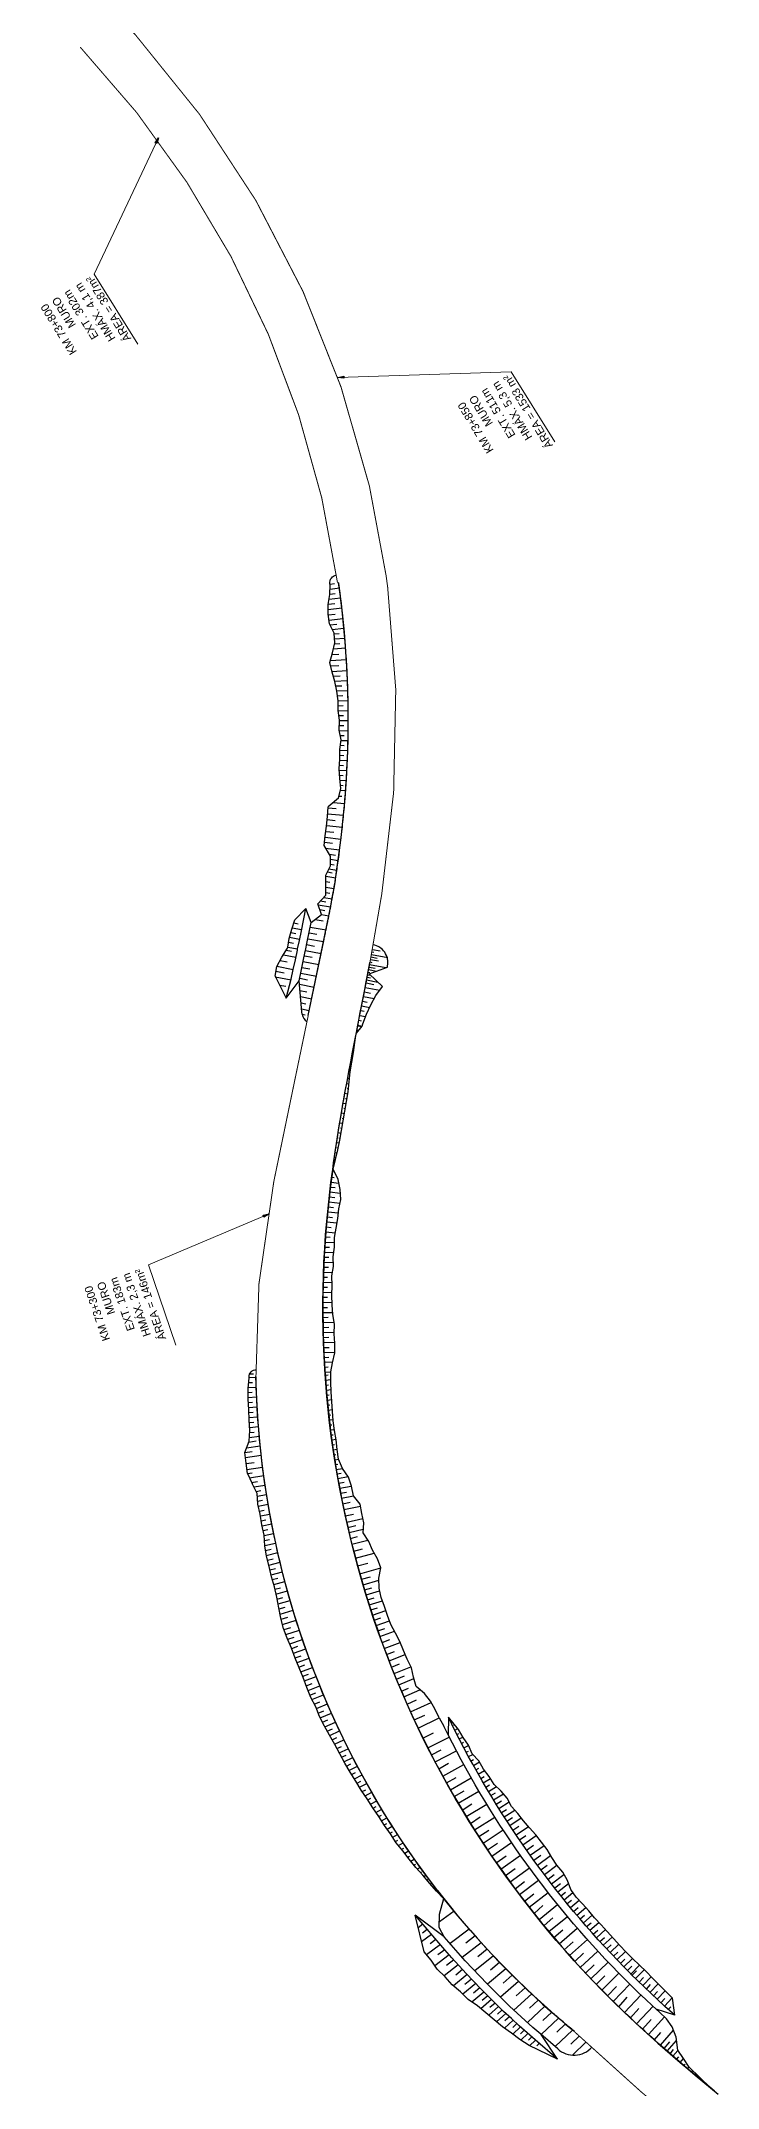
# Model space of a CAD drawing. Header units: metres. Extents: x 288738 to 324331, y 7399322 to 7465117.
# Drawn here: x 301040 to 301379, y 7442886 to 7443910 of the extents above; entities that cross this region are included whole.
import ezdxf

# ---------------------------------------------------------------- set-up
doc = ezdxf.new("R2010")
doc.units = ezdxf.units.M
doc.header["$LTSCALE"] = 10
for name, color, linetype in [('F-HZ-ATERRO-TALUDE', 110, 'Continuous'), ('F-HZ-MUROS', 210, 'Continuous'), ('F-HZ-PIANO-CORTE', 10, 'Continuous'), ('F-HZ-TALUDE', 2, 'Continuous')]:
    doc.layers.add(name, color=color, linetype=linetype)
doc.layers.add('U-HZ-TEXTO-MUROS', color=2, linetype='Continuous', lineweight=0)
doc.styles.add('ARIAL', font='arial.ttf')
doc.styles.add('DIM', font='arial.ttf', dxfattribs={"width": 0.8})
doc.dimstyles.new('U-1_2000', dxfattribs={"dimscale": 2, "dimtxt": 1.5, "dimasz": 0.75, "dimexe": 0.75, "dimexo": 0.75, "dimgap": 0.25, "dimtad": 1, "dimzin": 4, "dimtxsty": 'DIM', "dimblk": 'ARCHTICK', "dimcen": 0.7, "dimdle": 0.75, "dimclrd": 256, "dimclre": 256, "dimclrt": 256, "dimaunit": 1, "dimadec": 3, "dimazin": 2, "dimtfac": 1, "dimtofl": 0, "dimtmove": 0, "dimatfit": 3, "dimldrblk": 'CLOSEDBLANK', "dimfxl": 0, "dimtolj": 1, "dimtzin": 0, "dimlwd": -1, "dimlwe": -1, "dimarcsym": 0})

# ---------------------------------------------------------------- blocks, each defined once
blk = doc.blocks.new('_ArchTick')
at = {"color": 0, "linetype": 'ByBlock', "const_width": 0.15}
blk.add_lwpolyline([(-0.5, -0.5), (0.5, 0.5)], dxfattribs=at)

msp = doc.modelspace()

# ---------------------------------------------------------------- linework, layer by layer
at = {"layer": 'F-HZ-ATERRO-TALUDE', "linetype": 'Continuous', "lineweight": -3}
for p, q in [((301205.87, 7443452.913), (301214.057, 7443451.378)), ((301206.114, 7443454.2), (301207.041, 7443454.025)), ((301206.351, 7443455.457), (301210.315, 7443454.708)), ((301203.964, 7443442.816), (301205.38, 7443442.547)), ((301204.208, 7443444.103), (301205.135, 7443443.928)), ((301204.445, 7443445.36), (301208.409, 7443444.611)), ((301204.681, 7443446.614), (301207.719, 7443446.042)), ((301204.917, 7443447.864), (301213.104, 7443446.329)), ((301205.162, 7443449.152), (301206.088, 7443448.976)), ((301205.398, 7443450.408), (301209.362, 7443449.66)), ((301205.635, 7443451.662), (301208.672, 7443451.09)), ((301201.87, 7443431.915), (301207.255, 7443430.871)), ((301202.315, 7443434.215), (301205.422, 7443433.614)), ((301202.739, 7443436.416), (301210.032, 7443435.012)), ((301203.176, 7443438.685), (301207.098, 7443437.932)), ((301203.457, 7443440.16), (301209.003, 7443439.1)), ((301203.711, 7443441.487), (301205.451, 7443441.155)), ((301200.024, 7443422.426), (301202.94, 7443421.857)), ((301200.491, 7443424.822), (301202.208, 7443424.488)), ((301200.954, 7443427.2), (301204.991, 7443426.414)), ((301201.414, 7443429.566), (301203.755, 7443429.111)), ((301198.61, 7443415.18), (301199.044, 7443415.095)), ((301199.027, 7443417.319), (301201.098, 7443416.915)), ((301199.078, 7443417.578), (301201.295, 7443417.146)), ((301199.553, 7443420.011), (301200.793, 7443419.769)), ((301185.972, 7443341.511, 694), (301187.145, 7443341.368, 694)), ((301184.76, 7443331.735), (301187.603, 7443331.413)), ((301185.047, 7443334.203), (301190.286, 7443333.585)), ((301185.336, 7443336.639), (301187.682, 7443336.353)), ((301185.633, 7443339.005), (301189.521, 7443338.515)), ((301183.718, 7443321.711), (301186.379, 7443321.46)), ((301183.964, 7443324.225), (301189.337, 7443323.692)), ((301184.215, 7443326.737), (301186.941, 7443326.453)), ((301184.485, 7443329.239), (301190.136, 7443328.625)), ((301182.7, 7443309.167), (301187.382, 7443308.848)), ((301182.872, 7443311.68), (301185.133, 7443311.514)), ((301183.069, 7443314.188), (301187.775, 7443313.818)), ((301183.268, 7443316.698), (301185.717, 7443316.493)), ((301183.491, 7443319.203), (301188.612, 7443318.747)), ((301182.119, 7443299.125), (301186.798, 7443298.902)), ((301182.24, 7443301.634), (301184.462, 7443301.517)), ((301182.383, 7443304.142), (301186.974, 7443303.877)), ((301182.53, 7443306.653), (301184.934, 7443306.502)), ((301181.746, 7443289.101), (301186.169, 7443288.982)), ((301181.817, 7443291.616), (301183.941, 7443291.548)), ((301181.907, 7443294.117), (301186.352, 7443293.952)), ((301182.003, 7443296.615), (301184.396, 7443296.514)), ((301181.579, 7443279.018), (301186.125, 7443278.99)), ((301181.601, 7443281.539), (301183.825, 7443281.514)), ((301181.636, 7443284.06), (301186.084, 7443283.987)), ((301181.683, 7443286.582), (301183.94, 7443286.533)), ((301181.57, 7443276.499), (301183.919, 7443276.497)), ((301181.574, 7443273.983), (301186.482, 7443274.004)), ((301181.592, 7443271.482), (301184.21, 7443271.507)), ((301181.621, 7443268.99), (301187.278, 7443269.072)), ((301181.665, 7443266.478), (301184.518, 7443266.534)), ((301181.72, 7443263.956), (301187.236, 7443264.094)), ((301181.791, 7443261.435), (301184.57, 7443261.518)), ((301181.871, 7443258.911), (301187.576, 7443259.112)), ((301181.97, 7443256.388), (301184.78, 7443256.501)), ((301182.075, 7443253.866), (301187.535, 7443254.116)), ((301182.196, 7443251.428), (301184.617, 7443251.551)), ((301182.321, 7443249.014), (301186.451, 7443249.244)), ((301182.467, 7443246.57), (301184.236, 7443246.677)), ((301182.616, 7443244.124), (301185.588, 7443244.32)), ((301182.719, 7443242.666), (301184.154, 7443242.765)), ((301182.898, 7443240.167), (301185.561, 7443240.364)), ((301183.09, 7443237.666), (301184.347, 7443237.766)), ((301183.294, 7443235.163), (301185.719, 7443235.368)), ((301183.513, 7443232.662), (301184.682, 7443232.767)), ((301183.742, 7443230.162), (301185.998, 7443230.376)), ((301183.987, 7443227.663), (301185.083, 7443227.773)), ((301184.242, 7443225.165), (301186.378, 7443225.39)), ((301184.513, 7443222.671), (301185.538, 7443222.784)), ((301184.792, 7443220.178), (301186.741, 7443220.404)), ((301185.09, 7443217.686), (301186.048, 7443217.802)), ((301185.395, 7443215.195), (301187.3, 7443215.436)), ((301185.719, 7443212.71), (301186.733, 7443212.844)), ((301186.048, 7443210.226), (301188.23, 7443210.524)), ((301186.398, 7443207.744), (301187.426, 7443207.89)), ((301186.751, 7443205.265), (301188.639, 7443205.543)), ((301187.128, 7443202.784), (301188.06, 7443202.926)), ((301187.507, 7443200.303), (301189.356, 7443200.595)), ((301187.899, 7443197.897), (301189.114, 7443198.095)), ((301188.292, 7443195.485), (301191.308, 7443195.992)), ((301188.681, 7443193.241), (301190.71, 7443193.591)), ((301189.072, 7443190.986), (301194.169, 7443191.892)), ((301189.517, 7443188.547), (301192.271, 7443189.052)), ((301189.97, 7443186.08), (301195.799, 7443187.179)), ((301190.45, 7443183.597), (301193.403, 7443184.17)), ((301190.931, 7443181.117), (301196.914, 7443182.309)), ((301191.506, 7443178.301), (301195.178, 7443179.055)), ((301192.116, 7443175.368), (301200.366, 7443177.115)), ((301192.782, 7443172.269), (301196.891, 7443173.167)), ((301193.472, 7443169.177), (301201.575, 7443171.004)), ((301194.083, 7443166.484), (301198.022, 7443167.396)), ((301194.693, 7443163.894), (301201.79, 7443165.578)), ((301195.388, 7443161.003), (301198.879, 7443161.854)), ((301196.094, 7443158.136), (301204.079, 7443160.133)), ((301196.99, 7443154.62), (301201.315, 7443155.736)), ((301197.907, 7443151.12), (301207.293, 7443153.617)), ((301198.954, 7443147.24), (301204.097, 7443148.654)), ((301200.065, 7443143.256), (301210.488, 7443146.217)), ((301200.854, 7443140.529), (301205.397, 7443141.848)), ((301201.667, 7443137.751), (301209.587, 7443140.103)), ((301202.415, 7443135.261), (301206.026, 7443136.354)), ((301203.187, 7443132.734), (301209.956, 7443134.823)), ((301203.965, 7443130.234), (301207.243, 7443131.266)), ((301204.759, 7443127.739), (301211.334, 7443129.846)), ((301205.579, 7443125.193), (301208.935, 7443126.288)), ((301206.422, 7443122.65), (301213.104, 7443124.873)), ((301207.278, 7443120.081), (301210.591, 7443121.204)), ((301208.159, 7443117.523), (301214.887, 7443119.845)), ((301209.119, 7443114.762), (301212.573, 7443115.978)), ((301210.093, 7443112.021), (301217.346, 7443114.622)), ((301211.19, 7443108.998), (301215.01, 7443110.397)), ((301212.305, 7443105.973), (301220.282, 7443108.953)), ((301213.47, 7443102.892), (301217.476, 7443104.42)), ((301214.656, 7443099.82), (301222.698, 7443102.949)), ((301215.924, 7443096.587), (301219.992, 7443098.204)), ((301217.213, 7443093.375), (301225.653, 7443096.799)), ((301218.378, 7443090.538), (301222.393, 7443092.196)), ((301219.553, 7443087.71), (301227.072, 7443090.871)), ((301220.858, 7443084.638), (301224.438, 7443086.173)), ((301222.084, 7443081.807), (301230.157, 7443085.327)), ((301223.7, 7443078.141), (301228.467, 7443080.267)), ((301225.445, 7443074.268), (301235.804, 7443078.996)), ((301227.314, 7443070.219), (301232.59, 7443072.686)), ((301229.224, 7443066.18), (301239.714, 7443071.202)), ((301231.661, 7443061.171), (301236.892, 7443063.73)), ((301246.425, 7443067.414), (301246.936, 7443067.667)), ((301247.538, 7443065.176), (301249.111, 7443065.965)), ((301248.669, 7443062.946), (301249.538, 7443063.388)), ((301234.132, 7443056.222), (301244.826, 7443061.676)), ((301235.939, 7443052.701), (301240.686, 7443055.252)), ((301237.724, 7443049.284), (301248.359, 7443054.842)), ((301249.805, 7443060.719), (301251.59, 7443061.639)), ((301250.96, 7443058.502), (301251.985, 7443059.037)), ((301252.118, 7443056.286), (301254.454, 7443057.522)), ((301253.298, 7443054.082), (301254.373, 7443054.658)), ((301239.571, 7443045.775), (301244.372, 7443048.533)), ((301241.555, 7443042.174), (301252.077, 7443047.944)), ((301254.481, 7443051.88), (301256.543, 7443052.999)), ((301255.683, 7443049.688), (301257.004, 7443050.414)), ((301256.89, 7443047.498), (301259.963, 7443049.209)), ((301258.114, 7443045.318), (301259.644, 7443046.181)), ((301259.346, 7443043.143), (301262.51, 7443044.948)), ((301243.478, 7443038.706), (301248.279, 7443041.463)), ((301245.369, 7443035.352), (301255.774, 7443041.331)), ((301247.346, 7443031.912), (301252.207, 7443034.703)), ((301249.297, 7443028.592), (301259.641, 7443034.675)), ((301260.591, 7443040.975), (301262.326, 7443041.978)), ((301261.847, 7443038.814), (301265.499, 7443040.95)), ((301263.115, 7443036.659), (301264.967, 7443037.755)), ((301264.395, 7443034.512), (301268.43, 7443036.929)), ((301265.683, 7443032.369), (301267.954, 7443033.746)), ((301266.988, 7443030.237), (301271.883, 7443033.241)), ((301251.281, 7443025.148), (301256.149, 7443028.342)), ((301253.327, 7443021.895), (301263.56, 7443028.175)), ((301268.298, 7443028.107), (301270.893, 7443029.719)), ((301269.626, 7443025.989), (301274.75, 7443029.209)), ((301270.957, 7443023.873), (301273.454, 7443025.461)), ((301272.309, 7443021.77), (301277.568, 7443025.154)), ((301255.423, 7443018.519), (301260.29, 7443021.713)), ((301257.469, 7443015.266), (301267.627, 7443021.655)), ((301259.56, 7443011.893), (301264.536, 7443015.156)), ((301261.747, 7443008.657), (301271.78, 7443015.252)), ((301273.698, 7443019.616), (301276.464, 7443021.417)), ((301275.106, 7443017.474), (301280.813, 7443021.235)), ((301276.655, 7443015.134), (301279.619, 7443017.112)), ((301278.221, 7443012.804), (301284.421, 7443016.996)), ((301279.938, 7443010.285), (301283.167, 7443012.498)), ((301281.668, 7443007.774), (301288.343, 7443012.415)), ((301263.95, 7443005.354), (301268.926, 7443008.617)), ((301266.115, 7443002.143), (301276.031, 7443008.909)), ((301268.334, 7442998.807), (301273.325, 7443002.24)), ((301270.628, 7442995.643), (301280.432, 7443002.569)), ((301283.495, 7443005.167), (301286.896, 7443007.565)), ((301285.341, 7443002.572), (301292.245, 7443007.513)), ((301287.134, 7443000.078), (301290.597, 7443002.591)), ((301288.947, 7442997.598), (301295.547, 7443002.452)), ((301272.939, 7442992.411), (301277.842, 7442995.923)), ((301275.233, 7442989.247), (301285.001, 7442996.218)), ((301290.695, 7442995.24), (301293.889, 7442997.621)), ((301292.451, 7442992.889), (301298.698, 7442997.605)), ((301294.228, 7442990.56), (301297.375, 7442992.966)), ((301296.014, 7442988.238), (301302.19, 7442993.022)), ((301277.738, 7442985.85), (301282.513, 7442989.417)), ((301279.96, 7442982.884), (301289.501, 7442990.161)), ((301282.392, 7442979.695), (301287.118, 7442983.299)), ((301284.796, 7442976.602), (301294.264, 7442983.974)), ((301297.581, 7442986.225), (301300.514, 7442988.523)), ((301299.16, 7442984.222), (301304.492, 7442988.446)), ((301300.716, 7442982.265), (301303.055, 7442984.138)), ((301302.286, 7442980.32), (301306.722, 7442983.911)), ((301247.204, 7442974.588), (301239.885, 7442969.339)), ((301287.221, 7442973.512), (301291.621, 7442977.461)), ((301289.725, 7442970.38), (301299.045, 7442977.94)), ((301292.259, 7442967.378), (301296.66, 7442971.327)), ((301294.663, 7442964.395), (301303.982, 7442971.956)), ((301303.861, 7442978.378), (301306.023, 7442980.148)), ((301305.453, 7442976.451), (301309.828, 7442980.07)), ((301307.048, 7442974.525), (301309.271, 7442976.385)), ((301308.661, 7442972.616), (301313.162, 7442976.421)), ((301310.277, 7442970.708), (301312.547, 7442972.648)), ((301311.909, 7442968.815), (301316.382, 7442972.679)), ((301231.535, 7442968.064), (301229.26, 7442966.37)), ((301235.957, 7442962.979), (301230.97, 7442959.265)), ((301233.731, 7442965.509), (301231.377, 7442963.572, 687)), ((301254.817, 7442965.59), (301245.227, 7442958.377)), ((301257.789, 7442962.212), (301253.026, 7442958.564)), ((301297.196, 7442961.394), (301301.597, 7442965.342)), ((301299.739, 7442958.294), (301308.894, 7442966.187)), ((301313.547, 7442966.925), (301315.765, 7442968.862)), ((301315.198, 7442965.048), (301319.691, 7442969.014)), ((301316.856, 7442963.177), (301319.118, 7442965.196)), ((301318.526, 7442961.317), (301323.04, 7442965.387)), ((301320.205, 7442959.465), (301322.443, 7442961.504)), ((301321.894, 7442957.621), (301326.302, 7442961.682)), ((301240.379, 7442957.893), (301233.469, 7442952.746)), ((301238.153, 7442960.423), (301235.285, 7442958.258)), ((301244.801, 7442952.808), (301237.663, 7442947.35)), ((301242.575, 7442955.338), (301239.145, 7442952.749)), ((301260.796, 7442958.864), (301251.333, 7442951.485)), ((301266.911, 7442952.26), (301257.578, 7442944.718)), ((301263.837, 7442955.547), (301259.138, 7442951.816)), ((301302.372, 7442955.364), (301306.832, 7442959.279)), ((301305.046, 7442952.382), (301313.976, 7442960.398)), ((301307.679, 7442949.452), (301311.919, 7442953.638)), ((301310.385, 7442946.498), (301319.233, 7442954.603)), ((301323.593, 7442955.788), (301325.776, 7442957.82)), ((301325.3, 7442953.961), (301329.637, 7442958.043)), ((301327.02, 7442952.147), (301329.174, 7442954.195)), ((301328.745, 7442950.337), (301333.022, 7442954.449)), ((301332.229, 7442946.751), (301336.509, 7442950.954)), ((301249.254, 7442947.833), (301242.251, 7442942.338)), ((301247.019, 7442950.313), (301243.41, 7442947.517)), ((301253.773, 7442942.937), (301246.853, 7442937.366)), ((301251.507, 7442945.38), (301248.02, 7442942.608)), ((301255.915, 7442940.671), (301252.611, 7442937.98)), ((301273.157, 7442945.782), (301263.957, 7442938.077)), ((301270.018, 7442949.005), (301265.384, 7442945.193)), ((301276.333, 7442942.593), (301271.766, 7442938.701)), ((301313.03, 7442943.57), (301317.358, 7442947.844)), ((301315.668, 7442940.859), (301324.357, 7442949.143)), ((301318.405, 7442938.015), (301322.734, 7442942.289)), ((301321.146, 7442935.099), (301329.716, 7442943.603)), ((301330.486, 7442948.543), (301332.624, 7442950.62)), ((301333.989, 7442944.975), (301336.142, 7442947.113)), ((301335.751, 7442943.201), (301340.081, 7442947.545)), ((301336.275, 7442942.684), (301338.439, 7442944.861)), ((301338.055, 7442940.928), (301342.373, 7442945.32)), ((301339.842, 7442939.18), (301341.982, 7442941.379)), ((301341.638, 7442937.441), (301345.849, 7442941.811)), ((301258.07, 7442938.418), (301251.655, 7442933.129)), ((301262.186, 7442934.202), (301256.18, 7442929.137)), ((301260.119, 7442936.301), (301256.947, 7442933.656)), ((301265.933, 7442930.456), (301260.579, 7442925.849)), ((301264.051, 7442932.32), (301261.242, 7442929.927)), ((301279.543, 7442939.44), (301270.478, 7442931.576)), ((301286.057, 7442933.231), (301277.132, 7442925.21)), ((301282.784, 7442936.319), (301278.287, 7442932.347)), ((301323.976, 7442932.338), (301328.467, 7442936.974)), ((301326.824, 7442929.527), (301335.231, 7442938.095)), ((301329.654, 7442926.766), (301333.889, 7442931.569)), ((301332.539, 7442923.993), (301340.655, 7442932.673)), ((301343.443, 7442935.711), (301345.521, 7442937.889)), ((301345.254, 7442933.988), (301349.367, 7442938.338)), ((301347.076, 7442932.276), (301349.102, 7442934.439)), ((301348.902, 7442930.568), (301352.889, 7442934.862)), ((301350.739, 7442928.873), (301352.679, 7442930.98)), ((301352.58, 7442927.181), (301356.342, 7442931.302)), ((301269.51, 7442926.962), (301264.538, 7442922.602)), ((301267.714, 7442928.701), (301265.146, 7442926.471)), ((301273.124, 7442923.507), (301268.432, 7442919.313)), ((301271.311, 7442925.228), (301268.896, 7442923.09)), ((301276.776, 7442920.093), (301272.421, 7442916.126)), ((301274.945, 7442921.795), (301272.666, 7442919.738)), ((301292.697, 7442927.155), (301283.913, 7442918.979)), ((301289.362, 7442930.176), (301284.934, 7442926.127)), ((301299.456, 7442921.213), (301290.817, 7442912.885)), ((301296.062, 7442924.167), (301291.706, 7442920.041)), ((301335.435, 7442921.249), (301339.665, 7442926.038)), ((301338.588, 7442918.31), (301346.783, 7442927.074)), ((301341.53, 7442915.606), (301345.792, 7442920.439)), ((301344.462, 7442912.883), (301352.547, 7442921.812)), ((301354.432, 7442925.502), (301355.661, 7442926.859)), ((301278.618, 7442918.402), (301276.581, 7442916.529)), ((301280.466, 7442916.719), (301276.624, 7442913.152)), ((301282.328, 7442915.05), (301280.479, 7442913.317)), ((301284.193, 7442913.386), (301280.674, 7442910.056)), ((301286.074, 7442911.738), (301284.455, 7442910.192)), ((301287.956, 7442910.092), (301285.027, 7442907.269)), ((301306.425, 7442915.211), (301297.786, 7442906.883)), ((301302.907, 7442918.261), (301298.644, 7442914.111)), ((301309.924, 7442912.305), (301305.661, 7442908.155)), ((301347.462, 7442910.238), (301350.76, 7442913.977)), ((301350.462, 7442907.592), (301357.058, 7442915.071)), ((301353.908, 7442904.571), (301358.613, 7442909.972)), ((301289.851, 7442908.463), (301288.647, 7442907.291)), ((301313.294, 7442909.274), (301306.465, 7442902.626)), ((301352.284, 7442905.988), (301355.171, 7442909.283)), ((301355.313, 7442903.35), (301357.108, 7442905.419)), ((301356.735, 7442902.116), (301359.248, 7442905.027)), ((301358.579, 7442900.533), (301359.625, 7442901.752)), ((301360.419, 7442898.953), (301362.094, 7442900.916)), ((301362.257, 7442897.393), (301362.869, 7442898.115)), ((301364.091, 7442895.836), (301364.87, 7442896.757)), ((301366, 7442894.231), (301366.324, 7442894.616)), ((301367.91, 7442892.625), (301368.434, 7442893.252))]:
    msp.add_line(p, q, dxfattribs=at)
at = {"layer": 'F-HZ-MUROS', "linetype": 'Continuous', "lineweight": -3, "const_width": 0.5}
for points in [[(301205.111, 7443448.898), (301211.05, 7443483.205), (301216.977, 7443534.015), (301218.047, 7443585.382), (301213.983, 7443636.6), (301213.478, 7443640.327), (301213.217, 7443642.253), (301204.838, 7443687.159), (301190.676, 7443736.548), (301171.667, 7443784.283), (301148.006, 7443829.893), (301119.881, 7443872.896), (301087.601, 7443912.875), (301080.056, 7443920.512)], [(301148.065, 7443241.848), (301149.566, 7443288.21), (301157.005, 7443339.366), (301167.316, 7443389.158), (301174.239, 7443422.424)], [(301375.133, 7442855.639), (301341.034, 7442884.118), (301307.224, 7442914.585)]]:
    msp.add_lwpolyline(points, dxfattribs=at)
msp.add_lwpolyline([(301188.885, 7443638.817, 0.1555192), (301060.133, 7443906.516, 0.1555192)], format="xyb", dxfattribs=at)
at = {"layer": 'F-HZ-PIANO-CORTE'}
for p, q in [((301185.145, 7443638.014), (301187.318, 7443638.32)), ((301184.269, 7443628.001), (301187.521, 7443628.391)), ((301184.719, 7443630.552), (301190.462, 7443631.271)), ((301185.126, 7443633.016), (301187.643, 7443633.344)), ((301185.151, 7443635.516), (301189.826, 7443636.149)), ((301184.204, 7443622.738), (301187.79, 7443623.129)), ((301184.207, 7443625.412), (301191.07, 7443626.199)), ((301184.556, 7443620.083), (301191.657, 7443620.818)), ((301185.075, 7443617.664), (301188.493, 7443618)), ((301186.195, 7443615.429), (301192.133, 7443615.984)), ((301186.855, 7443605.769), (301192.948, 7443606.216)), ((301187.172, 7443613.152), (301189.763, 7443613.382)), ((301187.42, 7443610.665), (301192.566, 7443611.094)), ((301187.473, 7443608.192), (301190.122, 7443608.399)), ((301185.336, 7443599.951), (301193.339, 7443600.443)), ((301185.448, 7443597.199), (301189.475, 7443597.423)), ((301186.104, 7443602.858), (301189.628, 7443603.096)), ((301186.103, 7443594.44), (301193.655, 7443594.817)), ((301186.744, 7443592.024), (301190.256, 7443592.181)), ((301187.394, 7443589.61), (301193.877, 7443589.868)), ((301187.978, 7443587.179), (301190.971, 7443587.283)), ((301188.553, 7443584.746), (301194.049, 7443584.909)), ((301188.92, 7443582.274), (301191.516, 7443582.338)), ((301189.244, 7443577.3), (301191.727, 7443577.335)), ((301189.267, 7443579.799), (301194.173, 7443579.894)), ((301189.21, 7443574.801), (301194.245, 7443574.846)), ((301189.528, 7443572.321), (301191.892, 7443572.33)), ((301189.745, 7443567.341), (301191.998, 7443567.327)), ((301189.823, 7443569.84), (301194.265, 7443569.835)), ((301189.736, 7443564.849), (301194.233, 7443564.797)), ((301189.989, 7443555.004), (301194.018, 7443554.877)), ((301190.252, 7443562.403), (301192.223, 7443562.37)), ((301190.288, 7443557.481), (301192.188, 7443557.43)), ((301190.659, 7443559.953), (301194.152, 7443559.878)), ((301189.804, 7443545.019), (301193.596, 7443544.82)), ((301189.901, 7443547.513), (301191.809, 7443547.424)), ((301190.058, 7443552.505), (301191.993, 7443552.434)), ((301190.075, 7443550.007), (301193.833, 7443549.85)), ((301189.916, 7443542.521), (301191.686, 7443542.42)), ((301190.093, 7443540.029), (301193.309, 7443539.828)), ((301190.407, 7443535.093), (301192.976, 7443534.906)), ((301190.411, 7443537.55), (301191.779, 7443537.457)), ((301184.237, 7443526.228), (301188.22, 7443525.862)), ((301186.793, 7443528.885), (301192.53, 7443528.385)), ((301189.59, 7443532.128), (301191.113, 7443532.01)), ((301183.016, 7443514.471), (301186.99, 7443514.016)), ((301183.349, 7443517.41), (301191.302, 7443516.541)), ((301183.659, 7443520.349), (301187.638, 7443519.937)), ((301183.955, 7443523.289), (301191.917, 7443522.509)), ((301182.374, 7443509.085), (301186.343, 7443508.592)), ((301182.674, 7443511.533), (301190.617, 7443510.58)), ((301182.951, 7443506.142), (301189.942, 7443505.156)), ((301183.813, 7443494.147), (301186.194, 7443493.795)), ((301184.6, 7443495.682), (301188.566, 7443495.109)), ((301184.86, 7443503.003), (301187.932, 7443502.57)), ((301185.362, 7443498.001), (301187.135, 7443497.751)), ((301185.397, 7443500.501), (301189.251, 7443499.972)), ((301182.989, 7443492.082), (301187.985, 7443491.179)), ((301183.01, 7443489.341), (301184.978, 7443488.985)), ((301183.03, 7443486.599), (301187.123, 7443485.858)), ((301183.05, 7443483.857), (301185.018, 7443483.501)), ((301179.219, 7443477.693), (301185.44, 7443476.65)), ((301180.022, 7443475.326), (301182.518, 7443474.901)), ((301180.325, 7443479.65), (301183.08, 7443479.194)), ((301180.826, 7443472.958), (301184.591, 7443472.31)), ((301182.031, 7443481.478), (301186.218, 7443480.795)), ((301165.537, 7443463.899), (301167.988, 7443463.453)), ((301166.21, 7443466.308), (301170.947, 7443465.455)), ((301166.954, 7443468.704), (301169.203, 7443468.303)), ((301174.666, 7443463.695), (301178.602, 7443462.983)), ((301175.27, 7443466.615), (301183.145, 7443465.209)), ((301177.723, 7443470.434), (301181.659, 7443469.722)), ((301161.832, 7443452.809), (301168.07, 7443451.629)), ((301163.257, 7443455.076), (301165.918, 7443454.577)), ((301163.999, 7443456.582), (301168.91, 7443455.664)), ((301164.416, 7443459.039), (301166.918, 7443458.576)), ((301164.894, 7443461.485), (301169.929, 7443460.559)), ((301172.294, 7443452.295), (301176.224, 7443451.554)), ((301172.842, 7443454.929), (301180.706, 7443453.46)), ((301173.45, 7443457.853), (301177.383, 7443457.125)), ((301174.058, 7443460.775), (301181.927, 7443459.334)), ((301158.073, 7443444.551), (301162.171, 7443443.761)), ((301158.471, 7443447.013), (301166.778, 7443445.419)), ((301160.115, 7443449.917), (301163.769, 7443449.221)), ((301170.466, 7443443.513), (301178.322, 7443442.003)), ((301171.076, 7443446.442), (301175.005, 7443445.691)), ((301171.685, 7443449.369), (301179.544, 7443447.877)), ((301157.643, 7443441.809), (301165.703, 7443440.256)), ((301159.922, 7443437.592), (301162.96, 7443437.007)), ((301169.837, 7443438.049), (301177.283, 7443436.617)), ((301169.958, 7443441.071), (301173.886, 7443440.313)), ((301170.109, 7443434.951), (301173.597, 7443434.28)), ((301170.382, 7443431.852), (301175.987, 7443430.775)), ((301170.654, 7443428.754), (301173.016, 7443428.3)), ((301170.926, 7443425.656), (301174.769, 7443424.917)), ((301171.216, 7443423.013), (301172.733, 7443422.717)), ((301196.695, 7443402.956), (301196.26, 7443403.04)), ((301197.06, 7443405.432), (301196.896, 7443405.463)), ((301197.422, 7443407.908), (301197.206, 7443407.949)), ((301195.117, 7443393.08), (301194.395, 7443393.215)), ((301195.471, 7443395.556), (301195.164, 7443395.614)), ((301195.923, 7443398.014), (301195.322, 7443398.128)), ((301196.327, 7443400.482), (301196.058, 7443400.533)), ((301193.983, 7443383.128), (301192.584, 7443383.381)), ((301193.581, 7443380.663), (301192.862, 7443380.791)), ((301194.631, 7443388.088), (301193.482, 7443388.299)), ((301194.331, 7443385.603), (301193.681, 7443385.722)), ((301194.89, 7443390.58), (301194.414, 7443390.669)), ((301192.341, 7443373.275), (301190.846, 7443373.533)), ((301191.948, 7443370.81), (301191.187, 7443370.939)), ((301193.17, 7443378.2), (301191.705, 7443378.458)), ((301192.748, 7443375.739), (301192.01, 7443375.867)), ((301190.606, 7443363.442), (301189.2, 7443363.669)), ((301190.155, 7443360.987), (301189.48, 7443361.094)), ((301191.519, 7443368.351), (301190.011, 7443368.603)), ((301191.06, 7443365.897), (301190.331, 7443366.017)), ((301188.642, 7443353.643), (301187.668, 7443353.787)), ((301188.056, 7443351.205), (301187.68, 7443351.259)), ((301189.681, 7443358.535), (301188.419, 7443358.731)), ((301189.192, 7443356.084), (301188.615, 7443356.172)), ((301186.847, 7443346.33), (301186.724, 7443346.347)), ((301187.455, 7443348.768), (301186.95, 7443348.839)), ((301144.441, 7443238.859), (301146.302, 7443238.991)), ((301144.638, 7443241.351), (301148.094, 7443241.58)), ((301144.92, 7443243.2), (301146.765, 7443243.267)), ((301144.162, 7443231.368), (301148.425, 7443231.732)), ((301144.185, 7443233.868), (301146.255, 7443234.035)), ((301144.24, 7443236.367), (301148.232, 7443236.669)), ((301144.258, 7443228.871), (301146.402, 7443229.065)), ((301144.403, 7443226.376), (301148.675, 7443226.781)), ((301144.508, 7443223.878), (301146.665, 7443224.093)), ((301144.588, 7443221.379), (301148.981, 7443221.839)), ((301144.73, 7443218.884), (301146.943, 7443219.126)), ((301144.936, 7443216.393), (301149.344, 7443216.896)), ((301143.39, 7443206.264), (301150.208, 7443207.234)), ((301144.469, 7443209.14), (301148.174, 7443209.689)), ((301144.766, 7443211.41), (301149.756, 7443212.027)), ((301144.977, 7443213.901), (301147.26, 7443214.173)), ((301142.516, 7443203.905), (301146.221, 7443204.454)), ((301142.798, 7443201.411), (301150.718, 7443202.538)), ((301143.143, 7443198.385), (301147.1, 7443198.971)), ((301143.522, 7443195.363), (301151.429, 7443196.581)), ((301143.77, 7443193.384), (301146.173, 7443193.808)), ((301144.83, 7443191.204), (301151.974, 7443192.43)), ((301145.919, 7443188.964), (301148.899, 7443189.49)), ((301147.064, 7443186.686), (301152.652, 7443187.645)), ((301148.195, 7443184.456), (301150.598, 7443184.88)), ((301148.763, 7443182.076), (301153.376, 7443182.911)), ((301148.9, 7443179.58), (301151.334, 7443180.032)), ((301149.219, 7443177.109), (301154.174, 7443178.055)), ((301149.772, 7443174.671), (301152.185, 7443175.143)), ((301150.277, 7443172.223), (301155.032, 7443173.178)), ((301150.684, 7443169.756), (301153.085, 7443170.25)), ((301151.124, 7443167.296), (301155.946, 7443168.312)), ((301151.682, 7443164.859), (301154.056, 7443165.371)), ((301152.197, 7443162.416), (301156.914, 7443163.457)), ((301152.333, 7443159.92), (301154.876, 7443160.494)), ((301152.468, 7443157.424), (301157.924, 7443158.68)), ((301152.844, 7443154.953), (301155.653, 7443155.614)), ((301153.229, 7443152.482), (301159.001, 7443153.869)), ((301153.817, 7443150.054), (301156.691, 7443150.759)), ((301154.444, 7443147.634), (301160.134, 7443149.059)), ((301155.041, 7443145.207), (301157.883, 7443145.932)), ((301155.628, 7443142.777), (301161.323, 7443144.259)), ((301156.269, 7443140.361), (301159.104, 7443141.113)), ((301156.946, 7443137.954), (301162.565, 7443139.474)), ((301157.558, 7443135.531), (301160.382, 7443136.309)), ((301158.102, 7443133.091), (301163.861, 7443134.707)), ((301158.628, 7443130.647), (301161.577, 7443131.49)), ((301159.125, 7443128.197), (301165.207, 7443129.966)), ((301159.628, 7443125.695), (301162.769, 7443126.624)), ((301160.117, 7443123.189), (301166.634, 7443125.153)), ((301160.671, 7443120.569), (301164.035, 7443121.601)), ((301161.372, 7443117.984), (301168.192, 7443120.114)), ((301162.122, 7443115.43), (301165.554, 7443116.521)), ((301163.045, 7443112.932), (301169.803, 7443115.117)), ((301163.953, 7443110.575), (301167.268, 7443111.664)), ((301164.993, 7443108.272), (301171.384, 7443110.406)), ((301166.006, 7443105.988), (301169.092, 7443107.034)), ((301166.831, 7443103.628), (301173.004, 7443105.753)), ((301167.657, 7443101.268), (301170.743, 7443102.347)), ((301168.616, 7443098.96), (301174.679, 7443101.112)), ((301169.582, 7443096.654), (301172.556, 7443097.725)), ((301170.536, 7443094.343), (301176.407, 7443096.489)), ((301171.487, 7443092.031), (301174.387, 7443093.107)), ((301172.374, 7443089.694), (301178.188, 7443091.882)), ((301173.237, 7443087.348), (301176.167, 7443088.466)), ((301174.134, 7443085.014), (301180.023, 7443087.294)), ((301175.053, 7443082.689), (301178.006, 7443083.849)), ((301176.083, 7443080.415), (301181.906, 7443082.733)), ((301177.229, 7443078.193), (301180.048, 7443079.33)), ((301178.299, 7443075.936), (301183.838, 7443078.202)), ((301179.237, 7443073.619), (301182.033, 7443074.778)), ((301180.219, 7443071.321), (301185.827, 7443073.677)), ((301181.339, 7443069.086), (301184.091, 7443070.258)), ((301182.475, 7443066.86), (301187.863, 7443069.184)), ((301183.72, 7443064.692), (301186.312, 7443065.824)), ((301184.966, 7443062.524), (301189.944, 7443064.727)), ((301186.166, 7443060.331), (301188.59, 7443061.418)), ((301187.366, 7443058.138), (301192.086, 7443060.28)), ((301188.561, 7443055.942), (301190.871, 7443057.004)), ((301189.755, 7443053.746), (301194.28, 7443055.851)), ((301190.942, 7443051.546), (301193.172, 7443052.596)), ((301192.128, 7443049.345), (301196.528, 7443051.443)), ((301193.361, 7443047.17), (301195.516, 7443048.211)), ((301194.618, 7443045.009), (301198.823, 7443047.064)), ((301195.946, 7443042.893), (301197.966, 7443043.891)), ((301197.332, 7443040.812), (301201.159, 7443042.727)), ((301198.663, 7443038.697), (301200.505, 7443039.63)), ((301199.921, 7443036.536), (301203.555, 7443038.398)), ((301201.233, 7443034.411), (301203.001, 7443035.326)), ((301202.658, 7443032.356), (301205.994, 7443034.105)), ((301204.061, 7443030.288), (301205.644, 7443031.127)), ((301205.384, 7443028.166), (301208.487, 7443029.831)), ((301206.715, 7443026.05), (301208.232, 7443026.873)), ((301208.113, 7443023.978), (301211.032, 7443025.58)), ((301209.511, 7443021.905), (301210.913, 7443022.683)), ((301210.889, 7443019.819), (301213.626, 7443021.355)), ((301212.267, 7443017.734), (301213.602, 7443018.491)), ((301213.712, 7443015.694), (301216.269, 7443017.16)), ((301215.165, 7443013.659), (301216.384, 7443014.366)), ((301216.545, 7443011.575), (301218.961, 7443012.992)), ((301217.908, 7443009.479), (301219.117, 7443010.196)), ((301219.429, 7443007.499), (301221.698, 7443008.859)), ((301221.015, 7443005.566), (301222.045, 7443006.19)), ((301222.534, 7443003.582), (301224.473, 7443004.77)), ((301224.008, 7443001.563), (301224.947, 7443002.144)), ((301225.523, 7442999.575), (301227.309, 7443000.692)), ((301227.077, 7442997.617), (301227.91, 7442998.143)), ((301228.685, 7442995.704), (301230.181, 7442996.66)), ((301230.37, 7442993.857), (301230.999, 7442994.263)), ((301232.033, 7442991.991), (301233.086, 7442992.678)), ((301233.642, 7442990.078), (301234.105, 7442990.383)), ((301235.269, 7442988.181), (301236.055, 7442988.704)), ((301236.966, 7442986.344), (301237.26, 7442986.542)), ((301238.664, 7442984.509), (301239.058, 7442984.778)), ((301240.375, 7442982.686), (301240.479, 7442982.758)), ((301242.085, 7442980.863), (301242.11, 7442980.881))]:
    msp.add_line(p, q, dxfattribs=at)
at = {"layer": 'F-HZ-TALUDE', "linetype": 'Continuous', "lineweight": -3}
for p, q in [((301171.216, 7443423.013), (301171.05, 7443424.247)), ((301239.788, 7442966.416), (301240.008, 7442973.044))]:
    msp.add_line(p, q, dxfattribs=at)
for points in [[(301174.249, 7443422.422), (301181.595, 7443457.734), (301182.605, 7443462.595), (301183.608, 7443467.453), (301184.591, 7443472.31), (301185.542, 7443477.17), (301186.449, 7443482.032), (301187.307, 7443486.899), (301188.08, 7443491.775), (301188.791, 7443496.656), (301189.468, 7443501.537), (301190.107, 7443506.418), (301190.706, 7443511.299), (301191.264, 7443516.181), (301191.779, 7443521.063), (301192.247, 7443525.945), (301192.666, 7443530.827), (301193.038, 7443535.713), (301193.36, 7443540.603), (301193.633, 7443545.495), (301193.858, 7443550.39), (301194.033, 7443555.287), (301194.16, 7443560.185), (301194.237, 7443565.084), (301194.266, 7443569.984), (301194.245, 7443574.884), (301194.176, 7443579.784), (301194.057, 7443584.682), (301193.89, 7443589.579), (301193.673, 7443594.474), (301193.408, 7443599.367), (301193.094, 7443604.257), (301192.73, 7443609.144), (301192.318, 7443614.026), (301191.858, 7443618.905), (301191.348, 7443623.778), (301190.79, 7443628.646), (301190.183, 7443633.508), (301189.527, 7443638.364), (301189.452, 7443638.897), (301189.452, 7443638.9)], [(301189.307, 7443531.099), (301190.625, 7443535.884), (301189.993, 7443540.808), (301189.773, 7443545.691), (301190.113, 7443550.543), (301189.978, 7443555.412), (301190.705, 7443560.257), (301189.676, 7443565.134), (301189.828, 7443569.988), (301189.205, 7443574.838), (301189.282, 7443579.69), (301188.605, 7443584.523), (301187.47, 7443589.328), (301186.182, 7443594.106), (301185.051, 7443598.872), (301186.35, 7443603.79), (301187.613, 7443608.738), (301187.131, 7443613.562), (301184.805, 7443618.203), (301184.17, 7443622.991), (301184.244, 7443627.862), (301185.124, 7443632.851), (301185.173, 7443637.754), (301185.115, 7443638.285)], [(301182.17, 7443507.425), (301182.761, 7443512.242), (301183.312, 7443517.055), (301183.819, 7443521.864), (301184.279, 7443526.67)], [(301182.986, 7443492.535), (301185.35, 7443497.145), (301185.419, 7443502.082)], [(301180.826, 7443472.958), (301179.027, 7443478.258), (301183.06, 7443482.58)], [(301157.686, 7443442.085), (301158.454, 7443446.981), (301161.022, 7443451.519), (301163.84, 7443456.004), (301163.999, 7443456.582), (301164.722, 7443460.841), (301165.99, 7443465.596), (301167.451, 7443470.306)], [(301169.686, 7443439.764), (301170.699, 7443444.632), (301171.71, 7443449.491), (301172.719, 7443454.341), (301172.842, 7443454.929), (301173.727, 7443459.183), (301174.733, 7443464.017), (301175.73, 7443468.844)], [(301187.184, 7443350.504), (301187.899, 7443355.359), (301188.648, 7443360.215), (301189.425, 7443365.073), (301190.232, 7443369.933), (301191.062, 7443374.797), (301191.917, 7443379.662), (301192.791, 7443384.531), (301193.685, 7443389.404), (301194.594, 7443394.28), (301195.518, 7443399.161), (301196.452, 7443404.046), (301197.397, 7443408.936), (301198.348, 7443413.832), (301199.078, 7443417.578), (301200.261, 7443423.642), (301201.219, 7443428.558), (301202.174, 7443433.48), (301203.123, 7443438.411), (301204.066, 7443443.349), (301204.999, 7443448.297), (301205.111, 7443448.898)], [(301198.31, 7443413.638), (301201.295, 7443417.146), (301201.554, 7443418.295), (301203.396, 7443423.031), (301205.6, 7443427.705), (301208.027, 7443432.348), (301211.395, 7443436.824), (301204.654, 7443443.238), (301213.917, 7443446.627), (301213.966, 7443447.243)], [(301186.672, 7443345.629), (301187.865, 7443350.406), (301189.014, 7443355.191), (301189.975, 7443360.006), (301190.862, 7443364.839), (301191.767, 7443369.675), (301192.543, 7443374.54), (301193.376, 7443379.403), (301194.172, 7443384.281), (301194.765, 7443389.204), (301195.215, 7443394.163), (301196.113, 7443399.047), (301196.846, 7443403.97), (301198.109, 7443412.6)], [(301187.184, 7443350.504), (301186.501, 7443345.652), (301185.858, 7443340.801), (301185.25, 7443335.952), (301184.687, 7443331.104), (301184.163, 7443326.258), (301183.688, 7443321.413), (301183.256, 7443316.571), (301182.876, 7443311.726), (301182.543, 7443306.877), (301182.259, 7443302.026), (301182.024, 7443297.171), (301181.837, 7443292.315), (301181.699, 7443287.457), (301181.609, 7443282.598), (301181.568, 7443277.738), (301181.576, 7443272.878), (301181.632, 7443268.018), (301181.737, 7443263.16), (301181.89, 7443258.302), (301182.092, 7443253.446), (301182.343, 7443248.593), (301182.616, 7443244.124), (301182.642, 7443243.742), (301182.989, 7443238.894), (301183.385, 7443234.051), (301183.829, 7443229.211), (301184.322, 7443224.376), (301184.863, 7443219.546), (301185.453, 7443214.722), (301186.09, 7443209.904), (301186.776, 7443205.093), (301187.51, 7443200.288), (301188.291, 7443195.492), (301189.121, 7443190.703), (301189.999, 7443185.923), (301190.924, 7443181.152), (301191.897, 7443176.39), (301192.917, 7443171.639), (301193.985, 7443166.898), (301195.101, 7443162.167), (301196.263, 7443157.448), (301197.473, 7443152.741), (301198.73, 7443148.047), (301200.033, 7443143.365), (301201.384, 7443138.696), (301202.781, 7443134.041), (301204.224, 7443129.401), (301205.714, 7443124.775), (301207.25, 7443120.164), (301208.832, 7443115.569), (301210.46, 7443110.989), (301212.133, 7443106.427), (301213.853, 7443101.881), (301215.617, 7443097.352), (301217.427, 7443092.842), (301219.281, 7443088.35), (301221.181, 7443083.876), (301223.125, 7443079.422), (301225.114, 7443074.988), (301227.147, 7443070.573), (301229.224, 7443066.18), (301231.344, 7443061.807), (301233.509, 7443057.455), (301235.716, 7443053.126), (301237.967, 7443048.818), (301240.261, 7443044.534), (301242.598, 7443040.272), (301244.977, 7443036.035), (301247.399, 7443031.821), (301249.862, 7443027.631), (301252.367, 7443023.467), (301254.914, 7443019.328), (301257.502, 7443015.214), (301260.131, 7443011.126), (301262.801, 7443007.065), (301265.511, 7443003.031), (301268.261, 7442999.024), (301271.051, 7442995.045), (301273.881, 7442991.094), (301276.751, 7442987.172), (301279.659, 7442983.278), (301282.606, 7442979.414), (301285.592, 7442975.579), (301288.616, 7442971.774), (301291.678, 7442968), (301294.777, 7442964.257), (301297.914, 7442960.545), (301301.088, 7442956.864), (301304.298, 7442953.215), (301307.545, 7442949.599), (301310.827, 7442946.015), (301314.145, 7442942.464), (301317.499, 7442938.947), (301320.888, 7442935.463), (301324.311, 7442932.013), (301324.455, 7442931.87), (301327.771, 7442928.598), (301331.268, 7442925.21), (301334.8, 7442921.85), (301338.365, 7442918.516), (301341.963, 7442915.208), (301345.591, 7442911.923), (301349.248, 7442908.66), (301352.932, 7442905.418), (301356.642, 7442902.195), (301360.376, 7442898.99), (301364.133, 7442895.801), (301367.91, 7442892.625), (301371.706, 7442889.463), (301375.52, 7442886.311), (301379.35, 7442883.168)], [(301239.714, 7443071.202), (301237.705, 7443075.5), (301235.434, 7443079.678), (301232.339, 7443083.499), (301228.254, 7443086.922), (301226.875, 7443091.529), (301225.917, 7443096.298), (301223.68, 7443100.541), (301221.876, 7443104.961), (301220.105, 7443109.396), (301217.842, 7443113.655), (301215.639, 7443117.95), (301213.872, 7443122.407), (301212.447, 7443126.98), (301210.709, 7443131.453), (301209.661, 7443136.144), (301209.569, 7443141.108), (301210.51, 7443146.338), (301208.975, 7443150.844), (301206.403, 7443155.084), (301204.488, 7443159.518), (301201.675, 7443163.752), (301201.989, 7443168.742), (301201.129, 7443173.445), (301200.156, 7443178.121), (301196.89, 7443182.34), (301195.848, 7443187.027), (301194.348, 7443191.636), (301191.303, 7443195.998), (301189.358, 7443200.58), (301188.652, 7443205.37), (301188.292, 7443210.207), (301187.356, 7443214.964), (301186.787, 7443219.771), (301186.442, 7443224.603), (301186.054, 7443229.426), (301185.77, 7443234.257), (301185.547, 7443239.091), (301185.601, 7443243.939), (301185.588, 7443244.32), (301186.349, 7443248.819), (301187.525, 7443253.699), (301187.63, 7443258.512), (301187.193, 7443263.304), (301187.453, 7443268.115), (301186.576, 7443272.911), (301186.163, 7443277.722), (301186.018, 7443282.539), (301186.237, 7443287.351), (301186.036, 7443292.174), (301186.887, 7443296.96), (301186.667, 7443301.79), (301187.37, 7443306.571), (301187.394, 7443311.393), (301188.144, 7443316.162), (301189.005, 7443320.915), (301189.577, 7443325.699), (301190.486, 7443330.453), (301190.173, 7443335.357), (301189.136, 7443340.378)], [(301144.607, 7443209.525), (301145.06, 7443214.886), (301144.628, 7443220.13), (301144.46, 7443225.397), (301144.155, 7443230.646), (301144.204, 7443235.919), (301144.631, 7443241.208), (301144.652, 7443241.624)], [(301238.91, 7442984.967), (301235.758, 7442989.093), (301232.653, 7442993.259), (301229.597, 7442997.463), (301226.59, 7443001.706), (301223.633, 7443005.986), (301220.726, 7443010.303), (301217.87, 7443014.656), (301215.065, 7443019.044), (301212.311, 7443023.468), (301209.61, 7443027.926), (301206.962, 7443032.417), (301204.367, 7443036.942), (301201.825, 7443041.498), (301199.338, 7443046.086), (301196.905, 7443050.705), (301194.527, 7443055.354), (301192.205, 7443060.032), (301189.938, 7443064.739), (301187.728, 7443069.473), (301185.574, 7443074.235), (301183.478, 7443079.023), (301181.438, 7443083.837), (301179.457, 7443088.676), (301177.533, 7443093.539), (301175.668, 7443098.425), (301173.861, 7443103.333), (301172.114, 7443108.264), (301170.426, 7443113.215), (301168.797, 7443118.187), (301167.228, 7443123.178), (301165.72, 7443128.187), (301164.272, 7443133.214), (301162.884, 7443138.259), (301161.557, 7443143.319), (301160.291, 7443148.395), (301159.087, 7443153.485), (301157.943, 7443158.589), (301156.862, 7443163.706), (301155.842, 7443168.835), (301154.884, 7443173.975), (301153.988, 7443179.126), (301153.153, 7443184.286), (301152.382, 7443189.455), (301151.672, 7443194.631), (301151.025, 7443199.815), (301150.44, 7443205.005), (301149.918, 7443210.201), (301149.458, 7443215.401), (301149.061, 7443220.604), (301148.726, 7443225.811), (301148.454, 7443231.019), (301148.244, 7443236.229), (301148.097, 7443241.439), (301148.088, 7443241.849)], [(301143.77, 7443193.384), (301143.111, 7443198.647), (301142.514, 7443203.916)], [(301242.085, 7442980.863), (301238.497, 7442984.687), (301234.933, 7442988.545), (301231.563, 7442992.55), (301228.004, 7442996.45), (301224.743, 7443000.556), (301221.657, 7443004.783), (301218.308, 7443008.864), (301215.455, 7443013.252), (301212.401, 7443017.531), (301209.507, 7443021.912), (301206.563, 7443026.275), (301203.782, 7443030.735), (301200.767, 7443035.083), (301198.119, 7443039.631), (301195.179, 7443044.043), (301192.525, 7443048.608), (301190.023, 7443053.252), (301187.5, 7443057.893), (301184.96, 7443062.536), (301182.312, 7443067.142), (301179.941, 7443071.876), (301177.959, 7443076.777), (301175.524, 7443081.499), (301173.579, 7443086.419), (301171.752, 7443091.385), (301169.737, 7443096.283), (301167.689, 7443101.174), (301165.941, 7443106.173), (301163.748, 7443111.028), (301161.909, 7443116.006), (301160.519, 7443121.127), (301159.499, 7443126.354), (301158.443, 7443131.56), (301157.29, 7443136.731), (301155.858, 7443141.824), (301154.617, 7443146.967), (301153.29, 7443152.088), (301152.474, 7443157.328), (301152.182, 7443162.677), (301151.003, 7443167.821), (301150.143, 7443173.031), (301148.976, 7443178.18), (301148.686, 7443183.489), (301146.187, 7443188.413)], [(301353.611, 7442920.849), (301350.05, 7442924.073), (301346.523, 7442927.316), (301343.032, 7442930.58), (301339.578, 7442933.867), (301336.163, 7442937.176), (301332.927, 7442940.369), (301332.786, 7442940.508), (301329.448, 7442943.873), (301326.143, 7442947.271), (301322.872, 7442950.701), (301319.636, 7442954.164), (301316.434, 7442957.66), (301313.268, 7442961.187), (301310.136, 7442964.745), (301307.041, 7442968.335), (301303.982, 7442971.956), (301300.959, 7442975.607), (301297.973, 7442979.288), (301295.024, 7442982.999), (301292.112, 7442986.739), (301289.237, 7442990.508), (301286.401, 7442994.305), (301283.602, 7442998.131), (301280.842, 7443001.984), (301278.121, 7443005.865), (301275.438, 7443009.773), (301272.795, 7443013.707), (301270.191, 7443017.668), (301267.627, 7443021.655), (301265.103, 7443025.667), (301262.619, 7443029.704), (301260.176, 7443033.766), (301257.773, 7443037.852), (301255.411, 7443041.961), (301253.091, 7443046.095), (301250.812, 7443050.251), (301248.575, 7443054.429), (301246.379, 7443058.63), (301244.226, 7443062.853), (301242.115, 7443067.097)], [(301357.643, 7442922.595), (301356.498, 7442931.14), (301353.218, 7442934.537), (301349.877, 7442937.839), (301346.533, 7442941.111), (301343.274, 7442944.446), (301340.081, 7442947.545), (301339.943, 7442947.682), (301336.582, 7442950.882), (301333.296, 7442954.159), (301330.11, 7442957.533), (301326.954, 7442960.935), (301323.905, 7442964.434), (301320.786, 7442967.869), (301317.575, 7442971.225), (301314.631, 7442974.814), (301311.497, 7442978.242), (301308.363, 7442981.675), (301305.612, 7442985.422), (301303.918, 7442989.996), (301301.602, 7442994.052), (301298.676, 7442997.632), (301296.096, 7443001.472), (301293.822, 7443005.529), (301290.947, 7443009.146), (301288.064, 7443012.764), (301285.039, 7443016.293), (301281.96, 7443019.798), (301279.058, 7443023.434), (301275.991, 7443026.975), (301273.735, 7443031.037), (301270.716, 7443034.63), (301267.339, 7443038.026), (301264.857, 7443041.97), (301261.941, 7443045.67), (301259.664, 7443049.742), (301256.317, 7443053.234), (301254.448, 7443057.536), (301251.724, 7443061.39), (301249.499, 7443065.509), (301244.377, 7443071.532)], [(301357.643, 7442922.595), (301352.746, 7442927.028), (301349.243, 7442930.249), (301345.776, 7442933.491), (301342.348, 7442936.752), (301338.96, 7442940.036), (301335.751, 7442943.201), (301335.612, 7442943.34), (301332.301, 7442946.676), (301329.024, 7442950.045), (301325.781, 7442953.447), (301322.572, 7442956.881), (301319.397, 7442960.347), (301316.257, 7442963.844), (301313.153, 7442967.373), (301310.084, 7442970.932), (301307.05, 7442974.522), (301304.053, 7442978.142), (301301.092, 7442981.792), (301298.167, 7442985.472), (301295.28, 7442989.18), (301292.43, 7442992.917), (301289.617, 7442996.683), (301286.842, 7443000.476), (301284.105, 7443004.297), (301281.407, 7443008.145), (301278.747, 7443012.02), (301276.126, 7443015.921), (301273.544, 7443019.849), (301271.002, 7443023.802), (301268.499, 7443027.78), (301266.036, 7443031.783), (301263.614, 7443035.81), (301261.231, 7443039.862), (301258.89, 7443043.937), (301256.589, 7443048.035), (301254.329, 7443052.156), (301252.111, 7443056.3), (301249.934, 7443060.465), (301247.799, 7443064.652), (301244.377, 7443071.532)], [(301238.91, 7442984.967), (301242.11, 7442980.881), (301245.357, 7442976.835), (301248.65, 7442972.83), (301251.988, 7442968.867), (301255.372, 7442964.946), (301258.8, 7442961.069), (301262.272, 7442957.234), (301265.787, 7442953.443), (301269.345, 7442949.697), (301272.945, 7442945.995), (301276.586, 7442942.339), (301280.267, 7442938.729), (301283.988, 7442935.165), (301287.749, 7442931.648), (301291.549, 7442928.178), (301295.386, 7442924.756), (301299.259, 7442921.381), (301303.161, 7442918.046), (301307.081, 7442914.743), (301307.243, 7442914.608)], [(301298.955, 7442900.638), (301287.734, 7442910.283), (301283.751, 7442913.774), (301279.804, 7442917.313), (301275.897, 7442920.9), (301272.029, 7442924.537), (301268.202, 7442928.221), (301264.416, 7442931.952), (301260.672, 7442935.73), (301256.97, 7442939.555), (301253.312, 7442943.425), (301249.697, 7442947.341), (301246.127, 7442951.302), (301242.601, 7442955.307), (301227.767, 7442972.57)], [(301299.131, 7442905.748), (301290.615, 7442913.057), (301286.659, 7442916.519), (301282.74, 7442920.029), (301278.86, 7442923.587), (301275.019, 7442927.194), (301271.218, 7442930.848), (301267.458, 7442934.549), (301263.74, 7442938.297), (301260.064, 7442942.09), (301256.431, 7442945.93), (301252.841, 7442949.815), (301249.295, 7442953.744), (301245.794, 7442957.717), (301242.339, 7442961.734)], [(301298.955, 7442900.638), (301284.745, 7442907.403), (301280.164, 7442910.388), (301275.91, 7442913.71), (301271.406, 7442916.829), (301267.256, 7442920.295), (301263.126, 7442923.8), (301258.873, 7442927.221), (301254.347, 7442930.44), (301250.516, 7442934.266), (301246.324, 7442937.814), (301242.736, 7442941.866), (301238.822, 7442945.674), (301235.741, 7442950.129), (301232.183, 7442954.227)], [(301375.532, 7442886.301), (301364.901, 7442896.711), (301362.062, 7442900.965), (301359.176, 7442905.13), (301358.413, 7442911.688), (301356.394, 7442916.727)]]:
    msp.add_lwpolyline(points, dxfattribs=at)
for points in [[(301174.249, 7443422.422), (301182.019, 7443459.775), (301182.151, 7443460.406), (301182.282, 7443461.038), (301182.413, 7443461.669), (301182.544, 7443462.3), (301182.675, 7443462.931), (301182.806, 7443463.562), (301182.937, 7443464.192), (301183.067, 7443464.823), (301183.197, 7443465.453), (301183.327, 7443466.083), (301183.456, 7443466.713), (301183.586, 7443467.343), (301183.714, 7443467.972), (301183.843, 7443468.602), (301183.971, 7443469.231), (301184.098, 7443469.86), (301184.226, 7443470.489), (301184.352, 7443471.118), (301184.478, 7443471.747), (301184.604, 7443472.376), (301184.729, 7443473.005), (301184.854, 7443473.633), (301184.977, 7443474.262), (301185.101, 7443474.89), (301185.223, 7443475.516), (301185.344, 7443476.144), (301185.466, 7443476.772), (301185.586, 7443477.4), (301185.705, 7443478.028), (301185.824, 7443478.656), (301185.943, 7443479.287, 0.00496973), (301187.657, 7443488.973, 0.00249358), (301188.79, 7443496.649, 0.0037864), (301190.092, 7443506.304, 0.00445343), (301191.332, 7443516.8, 0.00478003), (301192.303, 7443526.574, 0.0575159), (301189.452, 7443638.897, 0.0575159)], [(301377.551, 7442884.641), (301374.997, 7442886.741), (301372.449, 7442888.845), (301369.91, 7442890.954), (301367.379, 7442893.069), (301364.856, 7442895.189), (301362.343, 7442897.315), (301359.839, 7442899.447), (301357.345, 7442901.587), (301354.862, 7442903.735), (301352.39, 7442905.891), (301349.93, 7442908.055), (301347.481, 7442910.229), (301345.045, 7442912.412), (301342.622, 7442914.605), (301340.212, 7442916.809), (301337.816, 7442919.023), (301335.435, 7442921.249), (301333.069, 7442923.486), (301330.718, 7442925.736), (301328.383, 7442927.998), (301326.053, 7442930.284, -0.22390998), (301183.511, 7443319.503), (301183.814, 7443322.762), (301184.137, 7443326.007), (301184.48, 7443329.252), (301184.843, 7443332.498), (301185.225, 7443335.744), (301185.625, 7443338.992), (301186.043, 7443342.24), (301186.479, 7443345.488), (301186.93, 7443348.738), (301187.398, 7443351.988), (301187.88, 7443355.239), (301188.378, 7443358.491), (301188.888, 7443361.743), (301189.412, 7443364.997), (301189.949, 7443368.252), (301190.497, 7443371.507), (301191.056, 7443374.764), (301191.626, 7443378.022), (301192.205, 7443381.282), (301192.793, 7443384.543), (301193.389, 7443387.806), (301193.993, 7443391.07), (301194.604, 7443394.336), (301195.221, 7443397.604), (301195.844, 7443400.874), (301196.472, 7443404.146), (301197.104, 7443407.424), (301197.739, 7443410.7), (301198.376, 7443413.979), (301199.016, 7443417.26), (301200.298, 7443423.83), (301200.939, 7443427.12), (301201.579, 7443430.414), (301202.218, 7443433.71), (301202.856, 7443437.016), (301203.49, 7443440.32), (301204.12, 7443443.629), (301204.745, 7443446.941), (301205.111, 7443448.898)], [(301307.243, 7442914.608), (301306.696, 7442915.066), (301306.076, 7442915.587), (301305.455, 7442916.108), (301304.835, 7442916.631), (301304.213, 7442917.156), (301303.593, 7442917.68), (301302.973, 7442918.205), (301302.354, 7442918.731), (301301.736, 7442919.258), (301301.117, 7442919.786), (301300.5, 7442920.314), (301299.882, 7442920.844), (301299.266, 7442921.375), (301298.649, 7442921.908), (301298.034, 7442922.441), (301297.419, 7442922.975), (301296.805, 7442923.511), (301296.191, 7442924.048), (301295.582, 7442924.584, -0.20993714), (301148.088, 7443241.849, -0.20993714)]]:
    msp.add_lwpolyline(points, format="xyb", dxfattribs=at)
at = {"layer": 'F-HZ-TALUDE'}
for points in [[(301185.115, 7443638.285, -0.41323551), (301188.34, 7443642.585, -0.46673216)], [(301213.966, 7443447.243, 0.41812978), (301206.648, 7443457.774, -4.11478454)], [(301171.216, 7443423.013, 0.24092706), (301173.612, 7443419.408, 9.1624087)], [(301144.652, 7443241.624, -0.44114754), (301148.176, 7443245.291, -1.6539076)], [(301299.131, 7442905.748, 0.41756665), (301316.164, 7442906.598, 1026.93875439)]]:
    msp.add_lwpolyline(points, format="xyb", dxfattribs=at)
for points in [[(301189.307, 7443531.099), (301184.279, 7443526.67)], [(301185.419, 7443502.082), (301182.17, 7443507.425)], [(301183.06, 7443482.58), (301182.986, 7443492.535)], [(301157.686, 7443442.085), (301163.15, 7443431.105), (301165.759, 7443440.524), (301166.771, 7443445.385), (301167.78, 7443450.236), (301168.788, 7443455.077), (301168.91, 7443455.664), (301169.793, 7443459.907), (301170.796, 7443464.728), (301173.116, 7443475.952)], [(301167.451, 7443470.306), (301173.116, 7443475.952)], [(301175.73, 7443468.844), (301173.116, 7443475.952)], [(301175.73, 7443468.844), (301180.826, 7443472.958)], [(301163.15, 7443431.105), (301169.686, 7443439.764)], [(301171.05, 7443424.247), (301169.686, 7443439.764)], [(301189.136, 7443340.378), (301186.672, 7443345.629)], [(301142.514, 7443203.916), (301144.607, 7443209.525)], [(301143.77, 7443193.384), (301146.187, 7443188.413)], [(301239.714, 7443071.202), (301242.115, 7443067.097)], [(301244.377, 7443071.532), (301244.226, 7443062.853)], [(301232.183, 7442954.227), (301227.767, 7442972.57)], [(301242.339, 7442961.734), (301227.767, 7442972.57)], [(301240.008, 7442973.044), (301242.11, 7442980.881)], [(301242.339, 7442961.734), (301239.788, 7442966.416)], [(301357.643, 7442922.595), (301348.287, 7442925.694)], [(301356.394, 7442916.727), (301353.611, 7442920.849)], [(301298.955, 7442900.638), (301290.817, 7442912.885)]]:
    msp.add_lwpolyline(points, dxfattribs=at)

# ---------------------------------------------------------------- texts
at = {"layer": 'U-HZ-TEXTO-MUROS', "linetype": 'Continuous', "lineweight": -3, "char_height": 4, "attachment_point": 9, "style": 'ARIAL'}
for s, insert, rotation in [('KM 73+800\\PMURO \\P\\pi-16,l16,t16;EXT.^I302m\\P\\pi0,l0,tz;HMÁX. 4,1 m\\PÁREA = 387m²', (301066.182, 7443792.754), 121.731614), ('KM 73+850\\PMURO \\P\\pi-16,l16,t16;EXT.^I511m\\P\\pi0,l0,tz;HMÁX. 5,3 m\\PÁREA = 1533 m²', (301275.031, 7443743.442), 121.289165), ('KM 73+300\\PMURO \\P\\pi-16,l16,t16;EXT.^I183m\\P\\pi0,l0,tz;HMÁX. 2,3 m\\PÁREA = 146m²', (301091.15, 7443296.321), 108.86004)]:
    msp.add_mtext(s, dxfattribs=dict(at, insert=insert, rotation=rotation))

# ---------------------------------------------------------------- leaders
at = {"layer": 'U-HZ-TEXTO-MUROS', "linetype": 'Continuous', "lineweight": -3}
for points in [[(301099.385, 7443861.246), (301067.157, 7443793.038), (301088.918, 7443757.952)], [(301188.988, 7443741.403), (301275.831, 7443744.254), (301297.593, 7443709.168)], [(301154.661, 7443323.224), (301094.329, 7443297.724), (301108.023, 7443257.635)]]:
    msp.add_leader(points, dimstyle='U-1_2000', override={"dimscale": 1, "dimasz": 3}, dxfattribs=at)

doc.saveas('drawing.dxf')
